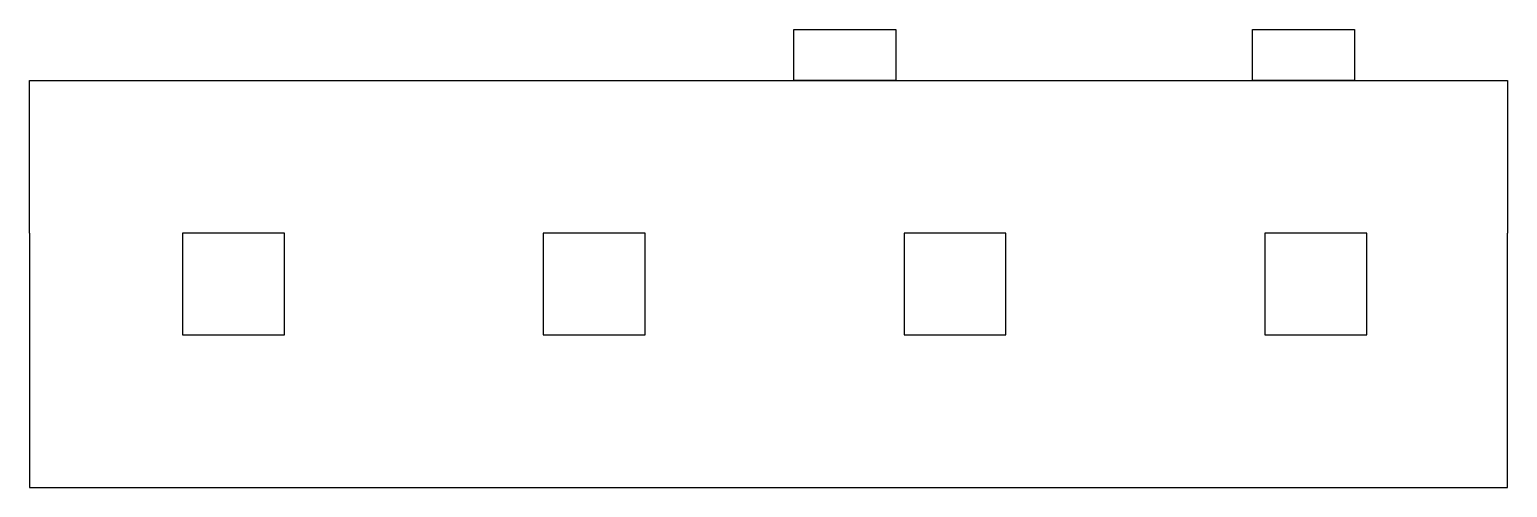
# Model space of a CAD drawing. Header units: millimetres. Extents: x 3.5 to 18, y 6 to 10.5.
import ezdxf

# ---------------------------------------------------------------- set-up
doc = ezdxf.new("R2010")
doc.units = ezdxf.units.MM
doc.layers.add('carcasa', color=7, linetype='Continuous', true_color=0x4b4126)
doc.layers.add('pini', color=2, linetype='Continuous')
doc.layers.add('siguranta de diferentiere', color=1, linetype='Continuous')

msp = doc.modelspace()

# ---------------------------------------------------------------- linework, layer by layer
at = {"layer": 'carcasa'}
for p, q in [((3.5, 8.5), (3.5, 10)), ((3.5, 10), (18, 10)), ((18, 10), (18, 8.5)), ((3.5, 8.5), (3.5, 6)), ((18, 6), (18, 8.5)), ((3.5, 6), (18, 6))]:
    msp.add_line(p, q, dxfattribs=at)
at = {"layer": 'pini'}
for p, q in [((6, 8.5), (5, 8.5)), ((5, 8.5), (5, 7.5)), ((6, 7.5), (6, 8.5)), ((9.54, 8.5), (8.54, 8.5)), ((8.54, 8.5), (8.54, 7.5)), ((9.54, 7.5), (9.54, 8.5)), ((13.08, 8.5), (12.08, 8.5)), ((12.08, 8.5), (12.08, 7.5)), ((13.08, 7.5), (13.08, 8.5)), ((16.62, 8.5), (15.62, 8.5)), ((15.62, 8.5), (15.62, 7.5)), ((16.62, 7.5), (16.62, 8.5)), ((5, 7.5), (6, 7.5)), ((8.54, 7.5), (9.54, 7.5)), ((12.08, 7.5), (13.08, 7.5)), ((15.62, 7.5), (16.62, 7.5))]:
    msp.add_line(p, q, dxfattribs=at)
at = {"layer": 'siguranta de diferentiere'}
for p, q in [((11, 10), (11, 10.5)), ((11, 10.5), (12, 10.5)), ((12, 10.5), (12, 10)), ((15.5, 10), (15.5, 10.5)), ((15.5, 10.5), (16.5, 10.5)), ((16.5, 10.5), (16.5, 10)), ((12, 10), (11, 10)), ((16.5, 10), (15.5, 10))]:
    msp.add_line(p, q, dxfattribs=at)

doc.saveas('drawing.dxf')
